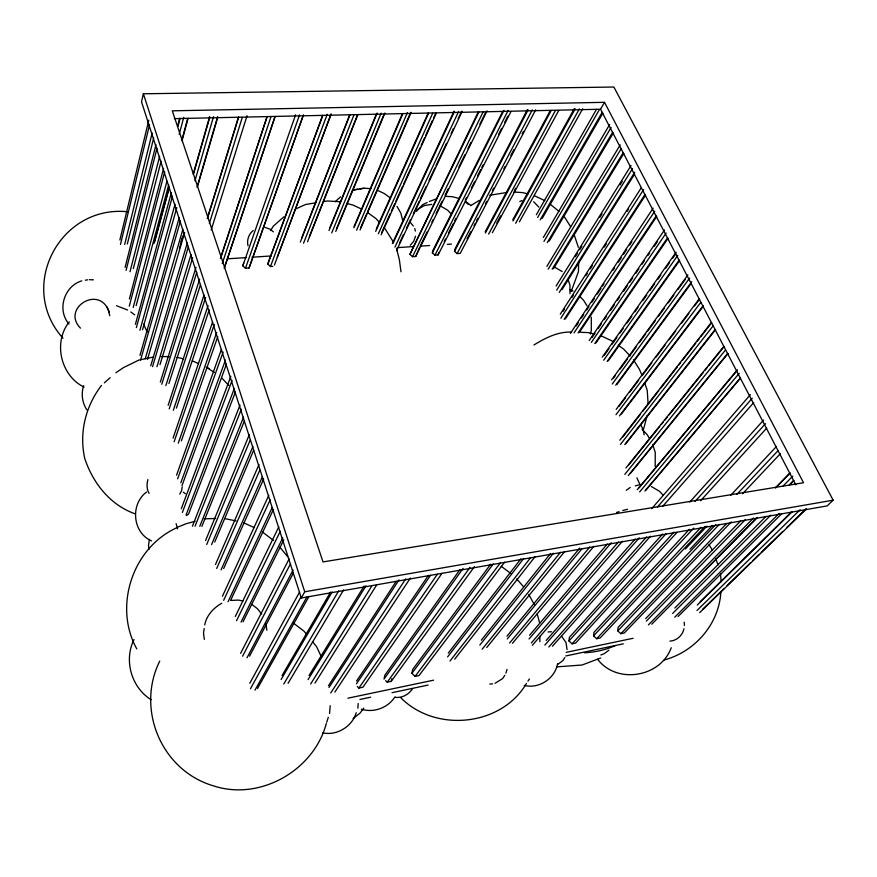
<?xml version="1.0" encoding="UTF-8"?>
<svg xmlns="http://www.w3.org/2000/svg" width="877" height="877" viewBox="0 0 877 877"><rect width="100%" height="100%" fill="white"/><g stroke="black" fill="none" stroke-linecap="round" stroke-linejoin="round"><path stroke-width="1.32" d="M570.006 293.729L569.962 285.233L568.559 280.936M578.645 261.39L578.469 271.541L571.212 291.504M357.849 708.188L358.189 703.507M329.533 713.549L330.201 705.7M655.185 466.312L655.262 452.313L652.631 444.54M731.265 521.936L624.238 632.997L620.839 633.709L617.77 630.881L618.11 627.362L715.731 524.578M704.845 526.617L600.109 638.007L596.656 638.719L593.576 635.869L593.959 632.317L689.388 529.302M676.989 532.405L575.575 643.093L572.056 643.828L568.965 640.955L569.392 637.36L662.541 534.115M204.188 628.557L203.497 633.304L204.341 639.377M204.736 624.895C206.413 615.533 213.67 607.75 221.793 603.255M720.872 591.668C719.261 623.777 695.066 651.677 664.273 659.953M182.241 486.801L181.605 490.627L179.818 494.091M149.364 539.322L148.498 545.461L148.969 549.353M147.873 479.609C146.678 484.159 146.591 489.191 149.09 493.345M504.593 562.234L418.987 675.586L415.073 676.397L411.905 673.35L412.639 669.502L490.714 564.185M385.639 680.64L387.239 682.174L391.219 681.352L391.745 678.754M683.907 628.831C682.668 635.332 676.627 640.835 669.929 641.109M535.683 109.8L460.206 253.398L457.092 253.606L454.505 251.337L455.042 248.86L527.318 109.713M83.622 385.705C81.024 393.784 82.153 402.839 86.9 409.899M502.664 111.445L432.953 250.351L432.372 252.85L434.97 255.141L438.127 254.922L438.697 252.423M143.379 93.784L141.515 101.809L301.315 597.982L827.164 505.897L833.15 500.186L613.867 87.031L143.379 93.784L304.736 591.778L301.315 597.982M478.228 111.971L409.91 254.385L412.519 256.698L415.72 256.468L419.327 247.829M119.864 239.936L148.805 120.16M120.467 244.398L149.539 124.764M124.687 244.431L152.17 132.942M127.329 243.992L153.705 137.853M125.104 267.408L155.974 144.694M126.091 270.368L157.016 148.147M130.015 271.727L159.625 156.336M133.326 268.581L161.105 161.182M129.379 298.969L163.582 168.483M643.652 428.875L647.138 415.555M129.281 306.139L164.679 171.881M177.527 126.409L179.621 118.494M178.009 126.211L180.103 118.285M179.171 134.433L183.753 117.299M133.194 307.487L166.915 181.331M136.154 305.613L168.724 184.74M153.859 243.598L169.151 186.987M181.967 139.596L187.656 118.527M154.615 242.118L169.228 188.116M182.054 140.704L188.106 118.307M415.523 236.209L413.736 241.241L410.272 245.275M135.398 324.337L171.333 192.754M557.586 663.79C554.867 678.666 538.927 689.136 524.216 685.419M136.352 327.614L172.462 196.229M139.936 330.278L175.016 204.352M142.545 329.653L176.781 207.685M139.98 355.371L179.259 217.529M193.181 174.183L209.669 116.542M193.521 174.008L209.658 117.65M140.572 360.008L180.399 221.07M194.968 180.75L213.495 116.663M145.275 358.726L182.931 229.182M181.035 241.997L182.175 238.084M197.062 187.13L217.671 116.575M179.423 248.377L183.238 235.31M197.38 186.944L217.628 117.671M147.489 359.351L184.652 232.438M150.734 365.841L187.338 242.819M152.521 366.641L188.5 246.426M505.908 673.13L507.027 669.392M156.961 366.707L191 254.527M159.987 364.657L192.677 257.695M207.246 218.625L238.445 117.222M208.266 215.874L238.697 117.025M209.362 223.394L242.271 117.408M160.327 382.076L195.988 267.321M590.287 333.994L591.317 330.651L591.284 317.134M161.763 384.269L196.777 272.319M211.214 229.895L247.029 115.742M165.863 385.65L199.649 279.094M168.921 383.545L200.449 284.773M168.143 405.338L204.012 294.99M326.704 722.242L328.316 717.276M169.195 408.901L205.656 297.467M272.802 266.367L270.456 266.531L267.803 264.109L268.658 261.456L322.692 115.325M220.423 258.452L267.036 116.696M221.388 255.744L267.167 116.531M173.339 410.283L208.068 305.514M222.254 263.528L270.938 116.784M176.409 408.112L209.23 309.8M224.161 268.472L274.961 116.696M224.676 267.057L275.071 116.52M243.718 263.144L242.808 265.819L245.472 268.263L249.046 268.011L303.047 115.907M173.065 438.138L212.618 321.914M174.128 441.756L214.295 324.479M178.283 443.126L216.674 332.504M181.353 440.89L217.759 336.669M242.808 265.819L295.604 114.788M245.472 268.263L299.539 114.876M249.046 268.011L303.497 114.799M176.562 475.181L221.399 349.419M177.625 478.853L223.131 352.072M180.837 482.767L225.455 360.063M182.021 485.573L226.474 364.108M267.803 264.109L322.769 115.479M356.226 712.683C352.346 726.441 336.9 735.913 322.846 732.876M270.456 266.531L327.22 114.284M181.287 508.759L230.859 376.255M277.231 257.235L331.013 114.032M274.446 265.007L331.111 114.196M182.372 512.453L232.109 380.399M186.034 515.073L234.367 388.39M326.299 723.481C314.098 769.842 260.995 800.767 214.69 786.241L212.519 785.573C161.017 769.842 135.935 708.835 159.746 661.094M235.365 392.14L188.599 513.988L186.56 515.566M301.644 238.16L349.737 114.744M300.329 242.074L349.912 114.898M192.425 526.189L240.002 405.108M303.53 243.236L353.913 114.975M309.351 236.571L357.542 114.734M307.542 241.756L357.739 114.887M195.045 526.189L241.328 409.219M199.792 526.299L243.532 417.167M201.885 526.375L244.365 421.004M329.807 227.845L376.321 114.174M329.028 230.465L377.11 113.056M331.736 232.898L381.144 113.122M205.569 540.55L249.397 434.488M336.505 228.809L384.082 114.153M335.748 231.429L384.904 113.045M206.72 544.474L250.23 439.958M211.576 544.606L252.905 446.579M214.722 542.074L253.639 450.263M354.1 226.452L402.444 113.604M353.913 227.801L402.806 113.747M356.621 230.212L407.41 112.563M360.765 227.406L366.739 213.648M367.825 211.149L410.721 112.333M360.041 230.015L411.105 112.486M215.501 564.459L259 464.525M216.696 568.471L259.844 470.072M221.07 569.875L262.475 476.649M223.69 568.504L263.681 478.941M376.354 228.82L428.14 113.056M375.674 231.396L428.59 113.188M378.349 233.775L432.679 113.254M381.835 232.241L390.265 213.615M391.394 211.127L394.771 203.683M395.889 201.195L402.642 186.297M403.771 183.808L410.513 168.91M411.642 166.422L420.083 147.796M421.201 145.319L424.578 137.864M425.707 135.376L432.46 120.478M433.578 117.989L435.825 113.023M381.155 234.817L436.308 113.166M222.451 596.239L268.779 495.373M223.657 600.328L270.193 499.78M392.37 243.521L453.968 111.269M392.874 243.598L454.505 111.401M228.064 601.732L272.188 507.586M394.935 247.171L458.627 111.456M230.563 600.471L273.394 509.537M399.441 243.17L403.508 234.543M406.413 228.382L410.48 219.743M413.385 213.582L419.206 201.25M420.368 198.783L426.178 186.461M429.083 180.289L434.893 167.967M436.055 165.501L446.525 143.302M451.173 133.436L453.497 128.502M458.145 118.647L461.631 111.247M396.47 250.647L462.19 111.379M409.91 254.385L478.853 112.092M235.299 616.487L278.82 526.814M412.519 256.698L482.997 112.146M236.549 620.686L280.278 531.319M420.522 245.374L427.121 231.912M431.912 222.122L433.106 219.667M436.11 213.549L442.107 201.304M445.099 195.187L448.092 189.07M458.879 167.025L464.876 154.79M467.88 148.662L470.872 142.545M479.862 124.183L485.858 111.938M415.72 256.468L487.097 110.853M241.032 622.111L282.8 537.82M243.039 621.76L283.83 539.815M134.017 639.563C123.635 660.26 131.364 687.546 151.151 699.714M432.372 252.85L503.979 110.338M434.97 255.141L508.145 110.392M444.244 241.482L445.483 239.048M448.564 232.964L453.497 223.24M454.735 220.818L455.963 218.384M465.216 200.142L466.454 197.72M471.387 187.996L474.479 181.912M477.559 175.839L480.64 169.754M481.879 167.332L483.106 164.898M498.531 134.51L501.611 128.426M504.703 122.352L507.783 116.268M438.127 254.922L510.973 111.532M240.605 653.332L289.103 558.978M242.611 656.16L290.528 563.714M454.505 251.337L528.107 109.822M457.092 253.606L532.284 109.877M246.996 657.805L293.071 570.017M467.068 238.84L470.872 231.594M474.04 225.564L475.312 223.153M476.584 220.73L477.844 218.318M485.452 203.837L486.724 201.425M492.425 190.561L493.685 188.138M503.826 168.833L505.097 166.411M510.798 155.547L513.966 149.518M522.21 133.819L523.481 131.407M249.583 656.139L293.367 573.054M485.2 231.769L550.339 110.414M485.354 233.03L551.194 110.524M488.621 234.104L555.393 110.568M496.755 223.054L500.657 215.863M514.306 190.693L515.61 188.292M492.37 232.712L558.737 110.491M249.802 683.227L299.561 592.041M250.438 688.785L301.085 596.755M512.815 219.678L574.26 108.715M513.023 220.938L575.191 108.814M254.977 690.188L306.797 597.182M515.654 223.218L579.412 108.858M257.542 688.434L308.978 596.459M519.403 221.837L582.701 108.792M536.362 214.744L596.513 109.285M537.645 217.463L599.331 109.724M795.834 484.893L600.537 109.241L604.505 102.324L172.287 110.82L323.021 561.927L803.529 482.734L604.505 102.324M540.232 219.842L602.192 112.256M542.216 218.34L602.883 113.144M282.054 675.564L330.574 592.074M281.111 679.511L332.153 591.953M543.356 237.503L609.636 124.534M671.245 647.73C660.513 677.406 616.816 684.553 597.632 659.296M543.959 241.427L611.126 127.406M283.775 683.983L338.708 590.846M547.248 242.622L612.606 132.284M549.232 241.076L613.275 133.107M288.051 683.315L343.609 589.892M101.48 385.409C85.584 406.194 79.04 432.591 84.707 458.287C92.71 482.887 110.359 505.327 135.387 513.911M270.653 230.574L273.251 226.233L283.753 216.904M546.886 266.345L620.225 144.88M548.191 269.129L621.037 148.969M552.181 269.162L623.207 152.653M553.453 268.735L623.854 153.42M309.044 675.52L364.098 586.066M308.057 679.609L365.983 585.792M556.084 286.088L631.012 165.589M575.389 256.665L577.548 253.19M579.708 249.715L581.879 246.24M599.901 217.277L602.071 213.802M620.105 184.839L622.264 181.364M310.644 684.005L371.892 585.891M556.687 290.079L632.558 168.559M559.263 292.425L634.729 172.232M561.971 289.64L634.608 174.084M314.931 683.139L376.617 585.069M560.282 314.196L641.251 187.81M69.239 321.925C52.883 342.282 60.699 375.784 84.06 387.097M563.001 311.379L564.481 309.077M571.848 297.588L573.317 295.297M585.847 275.762L587.316 273.471M590.265 268.877L592.479 265.424M604.264 247.04L606.478 243.598M627.11 211.434L628.579 209.132M560.863 318.219L643.554 189.684M564.174 319.403L644.99 194.486M565.413 318.866L645.56 195.122M328.437 685.77L396.174 581.33M564.876 657.531L562.881 660.622L557.98 664.262M329.007 687.48L399.002 579.905M330.739 692.918L405.733 578.875M570.423 333.381L653.157 208.112M576.178 325.97L578.436 322.561M581.44 318L583.698 314.591M586.713 310.03L588.971 306.61M591.986 302.061L594.244 298.64M597.259 294.091L601.019 288.401M602.521 286.121L604.034 283.841M613.067 270.182L614.569 267.902M618.34 262.212L621.344 257.652M623.602 254.231L626.616 249.682M629.631 245.121L631.889 241.712M526.496 683.358C501.425 726.309 435.737 732.898 400.964 697.906M527.954 681.166L529.412 678.962M334.882 692.063L410.37 578.064M574.029 332.887L654.757 211.193M578.14 332.942L656.16 215.972M579.368 332.361L656.709 216.531M504.79 675.334L502.587 678.59L495.077 683.293M356.533 681.001L428.425 575.367M589.201 340.506L664.525 229.949M591.975 337.623L595.044 333.107M598.125 328.601L601.205 324.084M604.286 319.568L606.588 316.191M610.436 310.546L614.284 304.911M617.364 300.394L619.666 297.007M623.514 291.372L627.362 285.727M629.675 282.35L632.745 277.834M635.825 273.328L638.905 268.811M641.986 264.295L644.288 260.918M648.136 255.273L649.671 253.014M654.286 246.251L657.366 241.734M356.446 683.819L430.563 575.279M591.372 342.359L666.158 233.085M594.781 343.576L667.55 237.842M595.998 342.94L668.066 238.325M357.279 686.505L358.879 688.061L437.371 574.249M441.986 573.35L362.935 687.217L358.879 688.061M602.258 357.18L676.112 252.203M604.264 355.371L608.989 348.673M612.135 344.201L616.849 337.502M619.995 333.041L623.141 328.568M627.066 322.988L631.791 316.279M634.937 311.817L638.083 307.345M642.797 300.647L646.733 295.067M649.879 290.594L654.593 283.896M657.739 279.434L660.885 274.961M665.599 268.263L669.535 262.672M672.681 258.211L675.827 253.738M603.694 360.217L677.778 255.393M607.136 361.445L679.138 260.107M608.342 360.743L679.62 260.524M459.888 569.721L384.85 675.202L384.049 679.094L463.089 568.373M416.443 211.368L422.703 204.648L427.143 202.532M387.239 682.174L469.973 567.408M391.219 681.352L474.413 566.63M611.62 379.829L687.908 274.852M613.615 377.976L615.226 375.762M620.05 369.129L627.285 359.186M629.697 355.865L636.121 347.029M639.344 342.611L645.768 333.764M647.379 331.561L655.415 320.511M658.627 316.093L664.262 308.353M668.274 302.828L673.909 295.089M677.921 289.563L685.156 279.62M412.541 688.598C409.077 694.332 402.532 697.971 395.768 697.412M612.267 384.016L689.607 278.108M615.72 385.244L691.756 281.692M616.915 384.477L691.383 283.128M395.012 696.776C388.094 707.849 373.843 713.023 361.346 709.263M411.905 673.35L493.291 563.955M363.747 708.156L360.008 713.144L353.168 718.482M415.073 676.397L500.241 562.99M616.18 409.373L699.112 299.024M618.998 406.369L625.575 397.632M629.686 392.172L638.719 380.147M642.83 374.687L651.874 362.661M655.974 357.202L665.018 345.187M669.129 339.717L675.707 330.98M681.451 323.328L688.851 313.495M694.606 305.843L699.528 299.287M615.994 414.678L700.833 302.335M619.447 415.895L702.97 305.898M621.442 413.977L703.376 306.15M448.29 653.069L520.927 558.77M447.61 656.895L523.657 558.528M619.82 440.188L711.335 322.517M622.659 437.152L640.298 414.481M642.819 411.236L658.791 390.725M660.469 388.566L677.274 366.97M678.951 364.81L680.629 362.65M682.317 360.491L695.757 343.214M697.434 341.054L699.112 338.895M700.8 336.735L711.718 322.703M449.989 661.028L530.673 557.586M620.445 444.431L713.089 325.893M454.703 659.164L534.937 556.84M624.753 444.562L715.226 329.434M625.893 443.674L715.588 329.599M481.287 640.199L550.537 553.464M479.818 645.077L553.42 553.223M625.915 467.967L723.788 346.47M628.765 464.898L659.701 426.518M661.411 424.391L663.133 422.254M664.854 420.127L667.43 416.926M669.151 414.788L703.518 372.144M705.24 370.017L706.95 367.88M708.671 365.753L724.139 346.558M482.186 649.188L560.491 552.291M624.808 474.369L725.575 349.901M486.757 647.489L564.744 551.469M628.272 475.564L727.713 353.42M630.256 473.547L728.031 353.497M506.95 636.22L579.697 548.092M507.257 638.927L581.824 548.936M637.261 489.684L737.371 369.82M509.603 642.994L589.793 547.007M639.223 487.667L736.855 370.796M512.486 643.269L593.893 546.294M639.64 491.909L739.19 373.328M644.858 491.076L740.495 377.79M645.976 490.046L739.914 378.798M529.565 635.255L607.279 544.036M529.05 638.96L611.291 542.797M531.341 642.962L618.438 541.931M532.35 645.308L622.451 541.23M651.666 508.726L750.372 394.661M657.465 506.994L752.236 398.235M662.826 506.161L753.716 402.587M546.196 640.429L635.178 539.026M544.825 645.099L639.322 537.798M548.838 646.985L646.524 536.954M552.422 646.239L650.449 536.264M689.739 502.061L763.593 420.05M695.055 501.48L765.489 423.69M568.965 640.955L665.906 533.918M700.58 500.723L766.695 428.119M572.056 643.828L674.051 532.065M593.576 635.869L693.784 528.107M730.585 495.45L776.32 446.612M596.656 638.719L701.063 527.285M685.408 549.002L706.939 526.156M736.888 494.354L778.074 450.635M689.991 549.243L712.53 525.444M742.6 493.696L780.344 453.705M617.77 630.881L719.304 524.38M620.839 633.709L726.605 523.569M645.647 618.592L740.637 520.927M775.674 487.59L790.002 472.889M775.553 487.985L789.87 473.306M646.316 621.102L745.253 519.754M783.216 485.88L792.797 476.123M648.432 624.884L753.54 517.978M651.786 624.194L756.533 518.055M790.199 483.918L793.093 480.991M697.785 577.899L757.399 517.485M789.136 485.321L793.937 480.453M674.808 608.057L766.005 516.367M672.637 613.44L770.73 515.205M146.591 492.008C130.07 504.176 132.449 532.756 151.6 540.923M674.753 617.2L779.039 513.462M678.053 616.52L781.648 513.801M700.241 601.699L791.416 512.036M697.27 605.009L792.293 511.609M696.985 610.491L800.109 509.734M702.62 609.34L724.106 588.445M727.044 585.595L750.482 562.804M752.433 560.907L759.274 554.264M761.225 552.367L782.722 531.473M786.625 527.669L806.16 508.682M699.66 612.65L806.095 509.241M335.2 201.721L340.561 196.821M104.352 382.854L110.085 377.735M253.267 230.508C248.739 233.973 246.623 240.265 248.027 245.768M608.912 650.175L604.11 653.738L600.833 654.976M626.233 490.331L630.267 487.426M115.95 372.725L123.591 367.529L138.807 360.107L153.453 357.016M417.057 209.636L424.402 205.547L431.769 204.385M470.708 205.646L479.226 200.416M533.961 344.979C545.22 337.963 558.013 331.517 571.607 332.076M176.683 527.801C132.526 547.807 113.21 606.522 136.79 648.914M519.765 201.6L521.903 200.515M295.659 208.956L305.547 204.516L316.038 202.784M81.78 280.859C64.087 286.099 56.698 310.03 69.02 324.008M177.856 527.121L186.023 523.766L195.078 521.289M600.723 657.958L582.098 665.018L556.643 666.871M429.357 201.48L436.625 198.761M616.542 512.464L619.03 511.675M635.288 485.869L638.938 484.882M622.769 510.48L627.537 509.307M359.943 699.462L370.631 697.204M392.03 692.687L428.129 685.058M565.829 655.963L623.328 643.817M347.884 698.191L433.589 680.19M566.158 652.345L633.106 638.281M85.365 280.212L87.755 279.785M489.728 195.253L507.443 192.381M304.736 591.778L833.15 500.186M359.921 188.917L364.076 188.226L370.85 188.643M357.849 189.246L352.324 190.156L364.076 188.226M323.635 201.567L327.296 200.986L340.101 201.721M489.783 684.049L492.501 683.852M227.351 258.847L246.481 257.586M251.951 257.224L271.081 255.963M398.158 247.588L413.188 246.59M420.028 246.141L429.587 245.516M447.358 244.343L451.447 244.069M548.114 631.955L551.545 631.747M231.418 600.416L238.347 600.087L242.973 600.986M204.133 518.811L215.643 518.515M174.348 118.647L600.537 109.241M161.346 356.533L169.173 356.654M89.509 279.697L93.39 279.829M580.804 332.295L588.412 332.602L594.595 334.137M127.943 211.785C59.8 204.527 16.718 286.954 63.012 338.237M445.998 196.338L452.444 196.722L459.044 198.465M513.801 192.041L522.725 192.6L527.965 194.003M224.6 518.57L236.045 520.927M176.99 357.334L183.6 358.846M116.477 305.711L127.56 310.019M264.953 227.362L270.237 229.248L273.328 231.846M346.558 203.398L353.014 205.065L361.554 209.077M206.227 367.233L214.394 372.44M243.598 522.769L254.264 527.614M192.337 360.842L198.476 363.626M206.851 367.485L209.252 368.581M651.403 486.538L659.592 491.383L662.869 494.913M377.724 190.441L384.236 193.521L389.969 197.654M569.831 289.607L573.021 291.12M600.778 335.672L612.804 341.317M440.057 205.722L447.599 210.162L450.46 213.21M554.538 267.09L562.157 271.563M534.532 195.768L544.781 200.625M550.022 204.089L558.978 211.368M533.665 201.754L538.796 207.082M470.982 205.481L465.358 201.458L468.154 204.297M618.252 345.242L623.7 349.167L630.07 355.865M367.353 212.355L375.915 218.559L379.324 222.265M501.205 566.279L510.842 573.481M221.596 377.834L228.798 385.474M130.805 311.938L134.707 314.865M262.245 531.857L273.525 540.44M183.304 492.183L185.354 493.751M293.477 623.13L304.078 631.254L306.577 634.345M251.754 604.352L257.356 608.649L261.697 614.043M579.587 296.097L583.567 300.274L587.009 305.81M642.085 429.226L647.193 434.685L649.693 438.763M410.721 222.835L413.308 226.058M516.674 578.886L523.69 586.921M561.642 636.34L566.027 642.611L567.068 649.594M107.86 308.934C96.711 285.858 61.675 309.175 80.443 328.119M279.873 547.226L287.612 556.632M312.42 641.547L316.597 646.689L321.585 657.322M384.444 227.834L392.973 241.394M564.602 217.178L570.675 226.759M633.468 359.8L639.486 369.403L642.085 375.63M640.955 425.378L643.005 429.083L644.146 434.784M709.044 544.683L712.409 550.186M397.007 206.391L400.778 212.968L402.521 219.699M528.809 594.518L534.433 604.834M636.888 477.877L640.331 485.343M143.554 324.15L147.183 332.021M108.299 309.921L109.757 315.665M106.95 306.95L109.351 312.256M715.775 558.561L718.022 565.018M644.716 383.008L647.248 390.375L648.059 403.552M574.358 235.321L578.371 247.314M176.113 523.668L177.614 528.93M537.184 613.845L539.673 623.032M414.733 228.535L415.402 231.068M396.481 248.312L399.386 259.833L400.997 271.793M265.906 624.194L266.893 630.201M720.499 574.04L721.19 581.714M684.203 622.166L684.433 625.476M539.848 636.351L539.881 641.723M615.172 645.658A111.774 87.634 39.2 0 1 584.455 652.795"/></g></svg>
